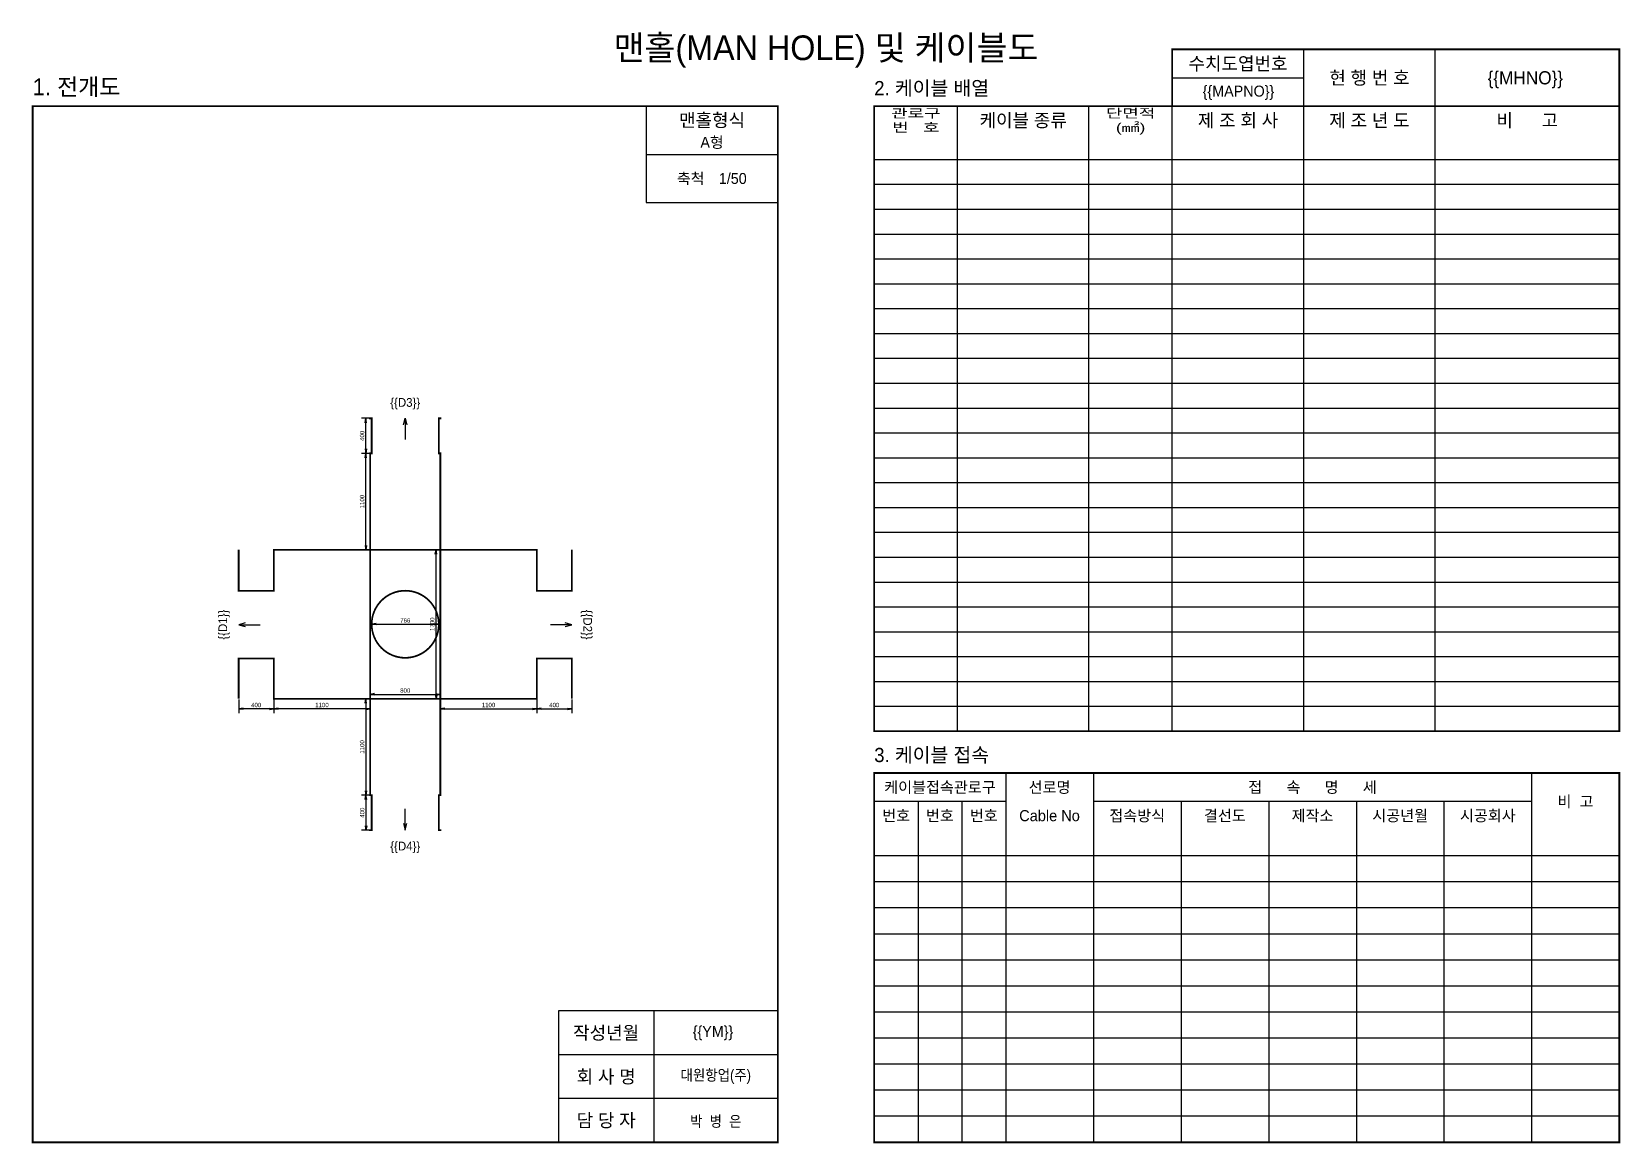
# Model space of a CAD drawing. Extents: x 135919 to 154040, y -156401 to -143717.
import ezdxf
from ezdxf.enums import TextEntityAlignment as Align

# ---------------------------------------------------------------- set-up
doc = ezdxf.new("R2010")
doc.units = 0
doc.header["$LTSCALE"] = 300
doc.linetypes.add('DASHED2', pattern=[0.375, 0.25, -0.125])
for name, color, linetype in [('arrow', 5, 'Continuous'), ('Attr', 7, 'Continuous'), ('con', 7, 'Continuous'), ('Dim', 5, 'Continuous'), ('FORM', 5, 'Continuous'), ('Form_Text', 7, 'Continuous'), ('mh', 7, 'Continuous')]:
    doc.layers.add(name, color=color, linetype=linetype)
doc.styles.add('Attr', font='')
doc.styles.add('DIM', font='')
doc.styles.add('Form_Text', font='')
doc.styles.get('Attr').set_extended_font_data('굴림')
doc.styles.get('DIM').set_extended_font_data('굴림')
doc.styles.get('Form_Text').set_extended_font_data('돋움')
doc.dimstyles.new('hjmh', dxfattribs={"dimscale": 0, "dimtxt": 50, "dimasz": 50, "dimexe": 50, "dimexo": 10, "dimgap": 17, "dimtad": 1, "dimdec": 0, "dimtxsty": 'DIM', "dimblk": 'OPEN', "dimcen": 2.5, "dimclrd": 5, "dimclre": 5, "dimclrt": 5, "dimazin": 3, "dimtfac": 10, "dimtdec": 0, "dimtmove": 2, "dimatfit": 3, "dimldrblk": 'OPEN'})

# ---------------------------------------------------------------- blocks, each defined once
blk = doc.blocks.new('_Open')
at = {"color": 0, "linetype": 'ByBlock', "lineweight": -2}
for p, q in [((-1, 0.17), (0, 0)), ((-1, -0.17), (0, 0)), ((0, 0), (-1, 0))]:
    blk.add_line(p, q, dxfattribs=at)
blk = doc.blocks.new('*D2')
at = {"layer": 'Defpoints', "color": 0, "transparency": 16777216}
for p in [(140580, -151278), (139780, -151328), (140580, -151328)]:
    blk.add_point(p, dxfattribs=at)
at = {"layer": 'Dim', "color": 5, "lineweight": -2, "transparency": 16777216}
for p, q in [((139780, -151318), (139780, -151228)), ((139830, -151278), (140530, -151278)), ((140580, -151318), (140580, -151228))]:
    blk.add_line(p, q, dxfattribs=at)
at = {"layer": 'Dim', "color": 5, "lineweight": -2, "transparency": 16777216, "xscale": 50, "yscale": 50, "zscale": 50, "rotation": 180}
blk.add_blockref('_Open', (139780, -151278), dxfattribs=at)
at = {"layer": 'Dim', "color": 5, "lineweight": -2, "transparency": 16777216, "xscale": 50, "yscale": 50, "zscale": 50}
blk.add_blockref('_Open', (140580, -151278), dxfattribs=at)
at = {"layer": 'Dim', "color": 5, "transparency": 16777216, "insert": (140180, -151235), "char_height": 50, "attachment_point": 5, "style": 'DIM'}
blk.add_mtext('\\A1;800', dxfattribs=at)
blk = doc.blocks.new('*D3')
at = {"layer": 'Defpoints', "color": 0, "transparency": 16777216}
for p in [(140531, -149628), (140570, -149628), (140580, -151328)]:
    blk.add_point(p, dxfattribs=at)
at = {"layer": 'Dim', "color": 5, "lineweight": -2, "transparency": 16777216}
for p, q in [((140560, -149628), (140481, -149628)), ((140531, -151278), (140531, -149678)), ((140570, -151328), (140481, -151328))]:
    blk.add_line(p, q, dxfattribs=at)
at = {"layer": 'Dim', "color": 5, "lineweight": -2, "transparency": 16777216, "xscale": 50, "yscale": 50, "zscale": 50}
for p, rotation in [((140531, -149628), 90), ((140531, -151328), 270)]:
    blk.add_blockref('_Open', p, dxfattribs=dict(at, rotation=rotation))
at = {"layer": 'Dim', "color": 5, "transparency": 16777216, "insert": (140488, -150478), "char_height": 50, "attachment_point": 5, "rotation": 90, "style": 'DIM'}
blk.add_mtext('\\A1;1700', dxfattribs=at)
blk = doc.blocks.new('arrow')
at = {"layer": 'Dim', "color": 0}
blk.add_line((-150, 0), (-487, 0), dxfattribs=at)
at = {"layer": 'Dim', "color": 0, "linetype": 'ByBlock'}
for p, q in [((-150, 40), (0, 0)), ((0, 0), (-150, -40)), ((0, 0), (-150, 0))]:
    blk.add_line(p, q, dxfattribs=at)
blk = doc.blocks.new('*D4')
at = {"layer": 'Defpoints', "color": 0, "transparency": 16777216}
for p in [(139797, -150478), (140563, -150478), (140563, -150478)]:
    blk.add_point(p, dxfattribs=at)
at = {"layer": 'mh', "color": 5, "lineweight": -2, "transparency": 16777216}
for p, q in [((139797, -150468), (139797, -150428)), ((139847, -150478), (140513, -150478)), ((140563, -150468), (140563, -150428))]:
    blk.add_line(p, q, dxfattribs=at)
at = {"layer": 'mh', "color": 5, "lineweight": -2, "transparency": 16777216, "xscale": 50, "yscale": 50, "zscale": 50, "rotation": 180}
blk.add_blockref('_Open', (139797, -150478), dxfattribs=at)
at = {"layer": 'mh', "color": 5, "lineweight": -2, "transparency": 16777216, "xscale": 50, "yscale": 50, "zscale": 50}
blk.add_blockref('_Open', (140563, -150478), dxfattribs=at)
at = {"layer": 'mh', "color": 5, "transparency": 16777216, "insert": (140180, -150436), "char_height": 50, "attachment_point": 5, "style": 'DIM'}
blk.add_mtext('\\A1;766', dxfattribs=at)
blk = doc.blocks.new('*D5')
at = {"layer": 'Defpoints', "color": 0, "transparency": 16777216}
for p in [(140580, -151328), (141680, -151328), (141680, -151443)]:
    blk.add_point(p, dxfattribs=at)
at = {"layer": 'Dim', "color": 5, "lineweight": -2, "transparency": 16777216}
for p, q in [((140580, -151338), (140580, -151493)), ((140630, -151443), (141630, -151443)), ((141680, -151338), (141680, -151493))]:
    blk.add_line(p, q, dxfattribs=at)
at = {"layer": 'Dim', "color": 5, "lineweight": -2, "transparency": 16777216, "xscale": 50, "yscale": 50, "zscale": 50, "rotation": 180}
blk.add_blockref('_Open', (140580, -151443), dxfattribs=at)
at = {"layer": 'Dim', "color": 5, "lineweight": -2, "transparency": 16777216, "xscale": 50, "yscale": 50, "zscale": 50}
blk.add_blockref('_Open', (141680, -151443), dxfattribs=at)
at = {"layer": 'Dim', "color": 5, "transparency": 16777216, "insert": (141130, -151400), "char_height": 50, "attachment_point": 5, "style": 'DIM'}
blk.add_mtext('\\A1;1100', dxfattribs=at)
blk = doc.blocks.new('*D6')
at = {"layer": 'Defpoints', "color": 0, "transparency": 16777216}
for p in [(141680, -151328), (142080, -151328), (142080, -151443)]:
    blk.add_point(p, dxfattribs=at)
at = {"layer": 'Dim', "color": 5, "lineweight": -2, "transparency": 16777216}
for p, q in [((141680, -151338), (141680, -151493)), ((141730, -151443), (142030, -151443)), ((142080, -151338), (142080, -151493))]:
    blk.add_line(p, q, dxfattribs=at)
at = {"layer": 'Dim', "color": 5, "lineweight": -2, "transparency": 16777216, "xscale": 50, "yscale": 50, "zscale": 50, "rotation": 180}
blk.add_blockref('_Open', (141680, -151443), dxfattribs=at)
at = {"layer": 'Dim', "color": 5, "lineweight": -2, "transparency": 16777216, "xscale": 50, "yscale": 50, "zscale": 50}
blk.add_blockref('_Open', (142080, -151443), dxfattribs=at)
at = {"layer": 'Dim', "color": 5, "transparency": 16777216, "insert": (141880, -151400), "char_height": 50, "attachment_point": 5, "style": 'DIM'}
blk.add_mtext('\\A1;400', dxfattribs=at)
blk = doc.blocks.new('*D7')
at = {"layer": 'Defpoints', "color": 0, "transparency": 16777216}
for p in [(139780, -151328), (139731, -152428), (139780, -152428)]:
    blk.add_point(p, dxfattribs=at)
at = {"layer": 'Dim', "color": 5, "lineweight": -2, "transparency": 16777216}
for p, q in [((139770, -151328), (139681, -151328)), ((139731, -151378), (139731, -152378)), ((139770, -152428), (139681, -152428))]:
    blk.add_line(p, q, dxfattribs=at)
at = {"layer": 'Dim', "color": 5, "lineweight": -2, "transparency": 16777216, "xscale": 50, "yscale": 50, "zscale": 50}
for p, rotation in [((139731, -151328), 90), ((139731, -152428), 270)]:
    blk.add_blockref('_Open', p, dxfattribs=dict(at, rotation=rotation))
at = {"layer": 'Dim', "color": 5, "transparency": 16777216, "insert": (139688, -151878), "char_height": 50, "attachment_point": 5, "rotation": 90, "style": 'DIM'}
blk.add_mtext('\\A1;1100', dxfattribs=at)
blk = doc.blocks.new('*D8')
at = {"layer": 'Defpoints', "color": 0, "transparency": 16777216}
for p in [(139797, -152428), (139732, -152828), (139797, -152828)]:
    blk.add_point(p, dxfattribs=at)
at = {"layer": 'Dim', "color": 5, "lineweight": -2, "transparency": 16777216}
for p, q in [((139787, -152428), (139682, -152428)), ((139732, -152478), (139732, -152778)), ((139787, -152828), (139682, -152828))]:
    blk.add_line(p, q, dxfattribs=at)
at = {"layer": 'Dim', "color": 5, "lineweight": -2, "transparency": 16777216, "xscale": 50, "yscale": 50, "zscale": 50}
for p, rotation in [((139732, -152428), 90), ((139732, -152828), 270)]:
    blk.add_blockref('_Open', p, dxfattribs=dict(at, rotation=rotation))
at = {"layer": 'Dim', "color": 5, "transparency": 16777216, "insert": (139689, -152628), "char_height": 50, "attachment_point": 5, "rotation": 90, "style": 'DIM'}
blk.add_mtext('\\A1;400', dxfattribs=at)
blk = doc.blocks.new('*D9')
at = {"layer": 'Defpoints', "color": 0, "transparency": 16777216}
for p in [(138680, -151328), (138680, -151443), (139780, -151328)]:
    blk.add_point(p, dxfattribs=at)
at = {"layer": 'Dim', "color": 5, "lineweight": -2, "transparency": 16777216}
for p, q in [((138680, -151338), (138680, -151493)), ((139730, -151443), (138730, -151443)), ((139780, -151338), (139780, -151493))]:
    blk.add_line(p, q, dxfattribs=at)
at = {"layer": 'Dim', "color": 5, "lineweight": -2, "transparency": 16777216, "xscale": 50, "yscale": 50, "zscale": 50, "rotation": 180}
blk.add_blockref('_Open', (138680, -151443), dxfattribs=at)
at = {"layer": 'Dim', "color": 5, "lineweight": -2, "transparency": 16777216, "xscale": 50, "yscale": 50, "zscale": 50}
blk.add_blockref('_Open', (139780, -151443), dxfattribs=at)
at = {"layer": 'Dim', "color": 5, "transparency": 16777216, "insert": (139230, -151400), "char_height": 50, "attachment_point": 5, "style": 'DIM'}
blk.add_mtext('\\A1;1100', dxfattribs=at)
blk = doc.blocks.new('*D10')
at = {"layer": 'Defpoints', "color": 0, "transparency": 16777216}
for p in [(138280, -151328), (138280, -151443), (138680, -151328)]:
    blk.add_point(p, dxfattribs=at)
at = {"layer": 'Dim', "color": 5, "lineweight": -2, "transparency": 16777216}
for p, q in [((138280, -151338), (138280, -151493)), ((138630, -151443), (138330, -151443)), ((138680, -151338), (138680, -151493))]:
    blk.add_line(p, q, dxfattribs=at)
at = {"layer": 'Dim', "color": 5, "lineweight": -2, "transparency": 16777216, "xscale": 50, "yscale": 50, "zscale": 50, "rotation": 180}
blk.add_blockref('_Open', (138280, -151443), dxfattribs=at)
at = {"layer": 'Dim', "color": 5, "lineweight": -2, "transparency": 16777216, "xscale": 50, "yscale": 50, "zscale": 50}
blk.add_blockref('_Open', (138680, -151443), dxfattribs=at)
at = {"layer": 'Dim', "color": 5, "transparency": 16777216, "insert": (138480, -151400), "char_height": 50, "attachment_point": 5, "style": 'DIM'}
blk.add_mtext('\\A1;400', dxfattribs=at)
blk = doc.blocks.new('*D11')
at = {"layer": 'Defpoints', "color": 0, "transparency": 16777216}
for p in [(139731, -148528), (139780, -148528), (139780, -149628)]:
    blk.add_point(p, dxfattribs=at)
at = {"layer": 'Dim', "color": 5, "lineweight": -2, "transparency": 16777216}
for p, q in [((139770, -148528), (139681, -148528)), ((139731, -149578), (139731, -148578)), ((139770, -149628), (139681, -149628))]:
    blk.add_line(p, q, dxfattribs=at)
at = {"layer": 'Dim', "color": 5, "lineweight": -2, "transparency": 16777216, "xscale": 50, "yscale": 50, "zscale": 50}
for p, rotation in [((139731, -148528), 90), ((139731, -149628), 270)]:
    blk.add_blockref('_Open', p, dxfattribs=dict(at, rotation=rotation))
at = {"layer": 'Dim', "color": 5, "transparency": 16777216, "insert": (139688, -149078), "char_height": 50, "attachment_point": 5, "rotation": 90, "style": 'DIM'}
blk.add_mtext('\\A1;1100', dxfattribs=at)
blk = doc.blocks.new('*D12')
at = {"layer": 'Defpoints', "color": 0, "transparency": 16777216}
for p in [(139731, -148128), (139780, -148128), (139780, -148528)]:
    blk.add_point(p, dxfattribs=at)
at = {"layer": 'Dim', "color": 5, "lineweight": -2, "transparency": 16777216}
for p, q in [((139770, -148128), (139681, -148128)), ((139731, -148478), (139731, -148178)), ((139770, -148528), (139681, -148528))]:
    blk.add_line(p, q, dxfattribs=at)
at = {"layer": 'Dim', "color": 5, "lineweight": -2, "transparency": 16777216, "xscale": 50, "yscale": 50, "zscale": 50}
for p, rotation in [((139731, -148128), 90), ((139731, -148528), 270)]:
    blk.add_blockref('_Open', p, dxfattribs=dict(at, rotation=rotation))
at = {"layer": 'Dim', "color": 5, "transparency": 16777216, "insert": (139688, -148328), "char_height": 50, "attachment_point": 5, "rotation": 90, "style": 'DIM'}
blk.add_mtext('\\A1;400', dxfattribs=at)

msp = doc.modelspace()

# ---------------------------------------------------------------- linework, layer by layer
at = {"layer": 'con', "lineweight": 0, "const_width": 20}
for points in [[(139779.9, -149628.2), (139779.9, -148528.2), (139796.9, -148528.2), (139796.9, -148128.2), (139766.2, -148128.2)], [(140579.9, -149628.2), (140579.9, -148528.2), (140562.9, -148528.2), (140562.9, -148128.2), (140593.6, -148128.2)], [(139779.9, -149628.2), (138679.9, -149628.2), (138679.9, -150098.2), (138279.9, -150098.2), (138279.9, -149628.2)], [(140579.9, -149628.2), (141679.9, -149628.2), (141679.9, -150098.2), (142079.9, -150098.2), (142079.9, -149628.2)], [(138279.9, -151328.2), (138279.9, -150868.2), (138679.9, -150868.2), (138679.9, -151328.2), (139779.9, -151328.2)], [(140579.9, -151328.2), (141679.9, -151328.2), (141679.9, -150868.2), (142079.9, -150868.2), (142079.9, -151328.2)], [(139779.9, -151328.2), (139779.9, -152428.2), (139796.9, -152428.2), (139796.9, -152828.2), (139766.2, -152828.2)], [(140579.9, -151328.2), (140579.9, -152428.2), (140562.9, -152428.2), (140562.9, -152828.2), (140593.6, -152828.2)]]:
    msp.add_lwpolyline(points, dxfattribs=at)
msp.add_lwpolyline([(140579.9, -151328.2), (140579.9, -149628.2), (139779.9, -149628.2), (139779.9, -151328.2)], close=True, dxfattribs=at)
at = {"layer": 'FORM', "linetype": 'Continuous'}
for points, const_width in [([(148929.9, -144566.2), (148929.9, -143917.9), (150429.9, -143917.9), (154029.9, -143917.9), (154029.9, -144566.2)], 20.8), ([(135929.9, -144566.2), (144429.9, -144566.2), (144429.9, -156390.2), (135929.9, -156390.2), (135929.9, -144566.2)], 20.8), ([(154029.9, -151697.7), (145529.9, -151697.7), (145529.9, -144566.2), (154029.9, -144566.2), (154029.9, -151697.7)], 20.8), ([(145529.9, -144890.4), (154029.9, -144890.4)], 0.0833), ([(145529.9, -156390.2), (154029.9, -156390.2), (154029.9, -152176.1), (145529.9, -152176.1), (145529.9, -156390.2)], 20.8), ([(154029.9, -152824.4), (145529.9, -152824.4)], 0.0833)]:
    msp.add_lwpolyline(points, dxfattribs=dict(at, const_width=const_width))
for points in [[(150429.9, -151697.7), (150429.9, -143917.9)], [(151929.9, -151697.7), (151929.9, -143917.9)], [(148929.9, -144242.1), (150429.9, -144242.1)], [(142929.9, -144566.2), (142929.9, -145116.2), (142929.9, -145666.2), (144429.9, -145666.2)], [(146479.9, -151697.7), (146479.9, -144566.2)], [(147979.9, -151697.7), (147979.9, -144566.2)], [(148929.9, -151697.7), (148929.9, -144566.2)], [(142929.9, -145116.2), (144429.9, -145116.2)], [(145529.9, -145174.2), (154029.9, -145174.2)], [(145529.9, -145457.9), (154029.9, -145457.9)], [(145529.9, -145741.5), (154029.9, -145741.5)], [(145529.9, -146025.2), (154029.9, -146025.2)], [(145529.9, -146308.8), (154029.9, -146308.8)], [(145529.9, -146592.5), (154029.9, -146592.5)], [(145529.9, -146876.1), (154029.9, -146876.1)], [(145529.9, -147159.7), (154029.9, -147159.7)], [(145529.9, -147443.4), (154029.9, -147443.4)], [(145529.9, -147727), (154029.9, -147727)], [(145529.9, -148010.7), (154029.9, -148010.7)], [(145529.9, -148294.3), (154029.9, -148294.3)], [(145529.9, -148578), (154029.9, -148578)], [(145529.9, -148861.6), (154029.9, -148861.6)], [(145529.9, -149145.3), (154029.9, -149145.3)], [(145529.9, -149428.9), (154029.9, -149428.9)], [(145529.9, -149712.6), (154029.9, -149712.6)], [(145529.9, -149996.2), (154029.9, -149996.2)], [(145529.9, -150279.8), (154029.9, -150279.8)], [(145529.9, -150563.5), (154029.9, -150563.5)], [(145529.9, -150847.1), (154029.9, -150847.1)], [(145529.9, -151130.8), (154029.9, -151130.8)], [(145529.9, -151414.4), (154029.9, -151414.4)], [(147029.9, -152176.1), (147029.9, -156390.2)], [(148029.9, -152176.1), (148029.9, -156390.2)], [(153029.9, -152176.1), (153029.9, -156390.2)], [(147029.9, -152500.2), (145529.9, -152500.2)], [(146029.9, -152500.2), (146029.9, -156390.2)], [(146529.9, -152500.2), (146529.9, -156390.2)], [(153029.9, -152500.2), (148029.9, -152500.2)], [(149029.9, -152500.2), (149029.9, -156390.2)], [(150029.9, -152500.2), (150029.9, -156390.2)], [(151029.9, -152500.2), (151029.9, -156390.2)], [(152029.9, -152500.2), (152029.9, -156390.2)], [(154029.9, -153121.7), (145529.9, -153121.7)], [(154029.9, -153418.9), (145529.9, -153418.9)], [(154029.9, -153716.1), (145529.9, -153716.1)], [(154029.9, -154013.2), (145529.9, -154013.2)], [(154029.9, -154310.4), (145529.9, -154310.4)], [(154029.9, -154607.6), (145529.9, -154607.6)], [(144429.9, -154890.2), (141929.9, -154890.2), (141929.9, -156390.2)], [(154029.9, -154904.7), (145529.9, -154904.7)], [(154029.9, -155201.9), (145529.9, -155201.9)], [(144429.9, -155390.2), (141929.9, -155390.2)], [(154029.9, -155499.1), (145529.9, -155499.1)], [(154029.9, -155796.2), (145529.9, -155796.2)], [(144429.9, -155890.2), (141929.9, -155890.2)], [(154029.9, -156093.4), (145529.9, -156093.4)]]:
    msp.add_lwpolyline(points, dxfattribs=at)
at = {"layer": 'FORM'}
msp.add_lwpolyline([(143014.1, -154890.2), (143014.1, -156390.2)], dxfattribs=at)
at = {"layer": 'mh', "linetype": 'DASHED2', "lineweight": 0, "const_width": 19.7}
msp.add_lwpolyline([(140562.9, -150478.2, 1), (139796.9, -150478.2, 1), (140562.9, -150478.2, 1)], format="xyb", dxfattribs=at)

# ---------------------------------------------------------------- block references
at = {"layer": 'arrow', "yscale": 0.5, "zscale": 0.5}
for p, xscale, rotation in [((140179.9, -148128.2), 0.5, 90), ((142079.9, -150483.2), -0.5, 180), ((140179.9, -152828.2), -0.5, 90)]:
    msp.add_blockref('arrow', p, dxfattribs=dict(at, xscale=xscale, rotation=rotation))
at = {"layer": 'arrow', "xscale": -0.5, "yscale": 0.5, "zscale": 0.5}
msp.add_blockref('arrow', (138279.9, -150483.2), dxfattribs=at)

# ---------------------------------------------------------------- texts
at = {"layer": 'Attr'}
for s, height, style, p in [('{{MHNO}}', 150, 'Attr', (152957.9, -144242.1)), ('{{MAPNO}}', 125, 'Attr', (149685.1, -144394.3)), ('A형', 125, 'Attr', (143679.9, -144978.7)), ('1/50', 125, 'Attr', (143916.4, -145391.2)), ('{{D3}}', 100, 'DIM', (140179.9, -147946.7)), ('{{D4}}', 100, 'DIM', (140179.9, -153009.8)), ('{{YM}}', 125, 'Attr', (143691.1, -155125))]:
    msp.add_text(s, height=height, dxfattribs=dict(at, style=style)).set_placement(p, align=Align.MIDDLE_CENTER)
at = {"layer": 'Attr', "style": 'DIM'}
for s, rotation, p in [('{{D1}}', 90, (138098.3, -150483.2)), ('{{D2}}', 270, (142261.5, -150483.2))]:
    msp.add_text(s, height=100, rotation=rotation, dxfattribs=at).set_placement(p, align=Align.MIDDLE_CENTER)
at = {"layer": 'Attr', "style": 'Attr', "width": 0.9}
for s, p in [('대원항업(주)', (143722.3, -155623)), ('박  병  은', (143722.3, -156150))]:
    msp.add_text(s, height=125, dxfattribs=at).set_placement(p, align=Align.MIDDLE_CENTER)
at = {"layer": 'Form_Text', "style": 'Form_Text'}
for s, height, p in [('맨홀(MAN HOLE) 및 케이블도', 281.637, (144979.9, -143899.6)), ('수치도엽번호', 150, (149679.9, -144080)), ('현 행 번 호', 150, (151179.9, -144242.1)), ('맨홀형식', 150, (143679.9, -144725.9)), ('케이블 종류', 150, (147229.9, -144728.3)), ('제 조 회 사', 150, (149679.9, -144728.3)), ('제 조 년 도', 150, (151179.9, -144728.3)), ('비      고', 150, (152979.9, -144728.3)), ('축척', 125, (143436.5, -145391.2)), ('작성년월', 150, (142472, -155140.2)), ('회 사 명', 150, (142472, -155640.2)), ('담 당 자', 150, (142472, -156140.2))]:
    msp.add_text(s, height=height, dxfattribs=at).set_placement(p, align=Align.MIDDLE_CENTER)
for s, height, p in [('1. 전개도', 191.67, (135929.9, -144441.2)), ('2. 케이블 배열', 161.94, (145529.9, -144441.2)), ('3. 케이블 접속', 161.94, (145529.9, -152051.1))]:
    msp.add_text(s, height=height, dxfattribs=at).set_placement(p)
at = {"layer": 'Form_Text', "style": 'Form_Text', "width": 1.5}
for s, p in [('관로구', (146004.9, -144647.3)), ('단면적', (148454.9, -144647.3)), ('번   호', (146004.9, -144809.4)), ('(㎟)', (148454.9, -144809.4))]:
    msp.add_text(s, height=100, dxfattribs=at).set_placement(p, align=Align.MIDDLE_CENTER)
at = {"layer": 'Form_Text', "linetype": 'Continuous', "style": 'Attr'}
for s, height, p in [('케이블접속관로구', 126.74, (146279.9, -152338.2)), ('선로명', 126.74, (147529.9, -152338.2)), ('접      속      명      세', 126.736, (150529.9, -152338.2)), ('비  고', 126.74, (153529.9, -152500.2)), ('번호', 126.74, (145779.9, -152662.3)), ('번호', 126.74, (146279.9, -152662.3)), ('번호', 126.74, (146779.9, -152662.3)), ('Cable No', 126.74, (147529.9, -152662.3)), ('접속방식', 126.74, (148529.9, -152662.3)), ('결선도', 126.74, (149529.9, -152662.3)), ('제작소', 126.74, (150529.9, -152662.3)), ('시공년월', 126.74, (151529.9, -152662.3)), ('시공회사', 126.74, (152529.9, -152662.3))]:
    msp.add_text(s, height=height, dxfattribs=at).set_placement(p, align=Align.MIDDLE_CENTER)

# ---------------------------------------------------------------- dimensions: what is measured, and where the dimension line sits
at = {"layer": 'Dim'}
for p1, p2, distance, picture, middle in [((139779.9, -148528.2), (139779.9, -148128.2), 49.2, '*D12', (139688, -148328.2)), ((139779.9, -149628.2), (139779.9, -148528.2), 49.2, '*D11', (139688, -149078.2)), ((138679.9, -151328.2), (138279.9, -151328.2), 114.8, '*D10', (138479.9, -151400.4)), ((139779.9, -151328.2), (138679.9, -151328.2), 114.8, '*D9', (139229.9, -151400.4)), ((139779.9, -151328.2), (139779.9, -152428.2), -49.2, '*D7', (139688, -151878.2)), ((140579.9, -151328.2), (141679.9, -151328.2), -114.8, '*D5', (141129.9, -151400.4)), ((141679.9, -151328.2), (142079.9, -151328.2), -114.8, '*D6', (141879.9, -151400.4)), ((139796.9, -152428.2), (139796.9, -152828.2), -65.1, '*D8', (139689.2, -152628.2))]:
    dim = msp.add_aligned_dim(p1=p1, p2=p2, distance=distance, dimstyle='hjmh', override={"dimscale": 1}, dxfattribs=at)
    dim.commit()
    dim.dimension.update_dxf_attribs({"geometry": picture, "text_midpoint": middle})
for base, p1, p2, angle, picture, middle in [((140531, -149628.2), (140579.9, -151328.2), (140569.9, -149628.2), 90, '*D3', (140488.3, -150478.2)), ((140579.9, -151278.1), (139779.9, -151328.2), (140579.9, -151328.2), 180, '*D2', (140179.9, -151235.5))]:
    dim = msp.add_linear_dim(base=base, p1=p1, p2=p2, angle=angle, dimstyle='hjmh', override={"dimscale": 1, "dimzin": 8}, dxfattribs=at)
    dim.commit()
    dim.dimension.update_dxf_attribs({"geometry": picture, "text_midpoint": middle})
at = {"layer": 'mh', "color": 1}
dim = msp.add_aligned_dim(p1=(139796.9, -150478.2), p2=(140562.9, -150478.2), distance=0, dimstyle='hjmh', override={"dimscale": 1}, dxfattribs=at)
dim.commit()
dim.dimension.update_dxf_attribs({"geometry": '*D4', "text_midpoint": (140179.9, -150435.6)})

doc.saveas('drawing.dxf')
